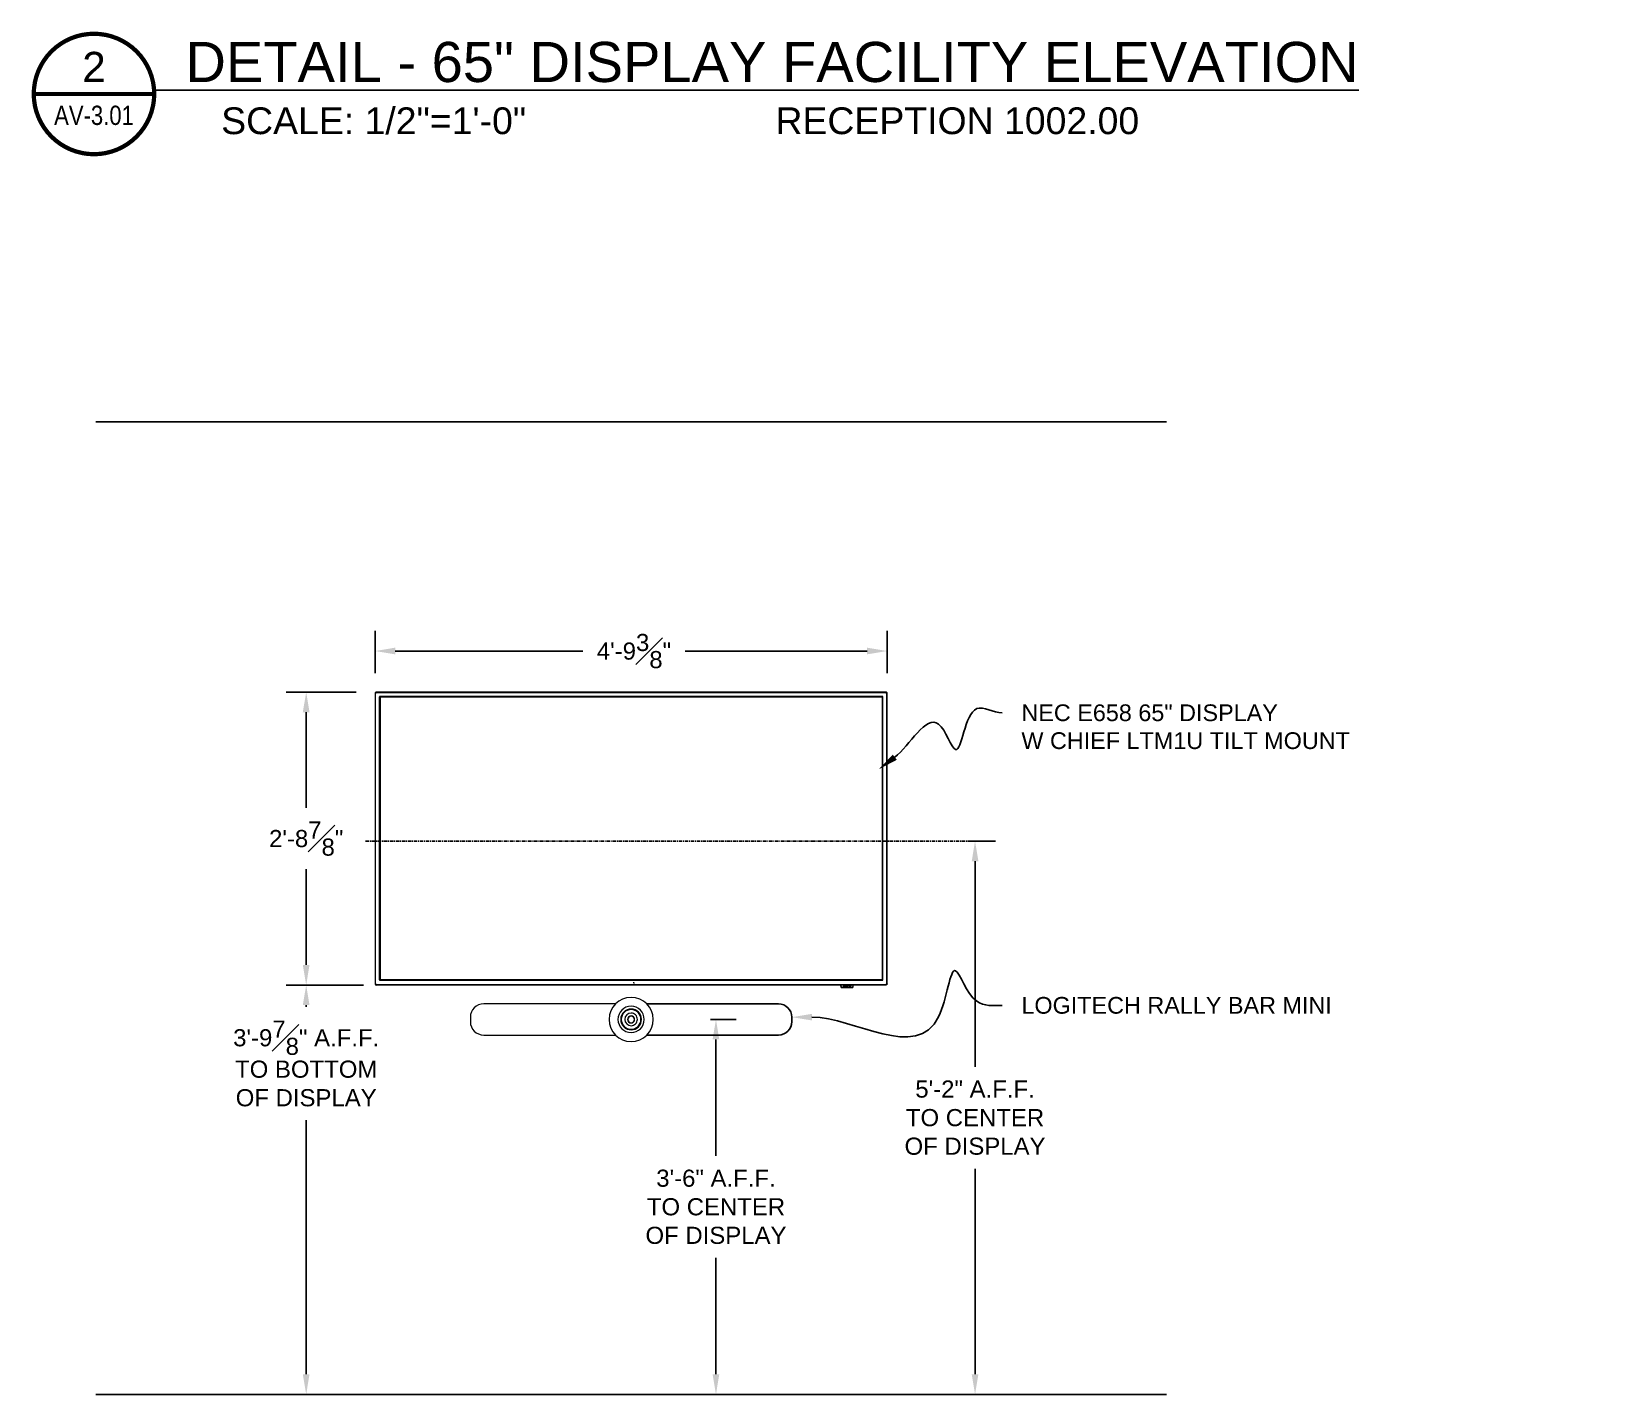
# Model space of a CAD drawing. Extents: x -382 to 1420, y -377 to 265.
# Drawn here: x -7.2 to 170, y -225.5 to -72.7 of the extents above; entities that cross this region are included whole.
import ezdxf
from ezdxf import colors
from ezdxf.entities.mleader import LeaderData, LeaderLine
from ezdxf.enums import TextEntityAlignment as Align
from ezdxf.math import Vec2, Vec3

# ---------------------------------------------------------------- set-up
doc = ezdxf.new("R2010")
doc.units = 0
doc.header["$MEASUREMENT"] = 0
doc.linetypes.add('CENTER4', pattern=[0.5625, 0.375, -0.0625, 0.0625, -0.0625])
doc.layers.get('0').update_dxf_attribs({"linetype": 'CONTINUOUS'})
doc.layers.get('DEFPOINTS').update_dxf_attribs({"color": 255, "linetype": 'CONTINUOUS'})
for name, color, linetype in [('AV-Anno-Iden', 154, 'CONTINUOUS'), ('AV-Detl-Obje', 84, 'CONTINUOUS'), ('AV-Elev-Dims', 14, 'CONTINUOUS'), ('AV-Elev-Wall', 160, 'CONTINUOUS')]:
    doc.layers.add(name, color=color, linetype=linetype)
doc.styles.add('NARROW', font='ARIALN.TTF')
doc.styles.get("Standard").update_dxf_attribs({"font": 'arial.ttf'})
doc.dimstyles.new('ARCH-24TO1', dxfattribs={"dimscale": 24, "dimtxt": 0.08, "dimasz": 0.09375, "dimexe": 0.09375, "dimexo": 0.09375, "dimgap": 0.0625, "dimtad": 0, "dimtih": 1, "dimtoh": 1, "dimdec": 3, "dimzin": 3, "dimdsep": 46, "dimlunit": 4, "dimtxsty": 'Standard', "dimcen": -0.0625, "dimclrd": 256, "dimclre": 256, "dimadec": 0, "dimazin": 0, "dimtfac": 1, "dimtdec": 3, "dimtmove": 0, "dimatfit": 3, "dimfxl": 1, "dimtfill": 1, "dimfrac": 1, "dimtolj": 1, "dimtzin": 0, "dimarcsym": 0})

# ---------------------------------------------------------------- blocks, each defined once
blk = doc.blocks.new('marker')
at = {"const_width": 0.02}
blk.add_lwpolyline([(-0.2812, 0, 1), (0.2812, 0, 1)], format="xyb", close=True, dxfattribs=at)
blk.add_lwpolyline([(-0.2812, 0), (0.2812, 0)], dxfattribs=at)
at = {"linetype": 'Continuous'}
for tag, p, height in [('%%UTITLE', (0.2813, 0.0558), 0.1875), ('SCALE', (0.5938, -0.1875), 0.125)]:
    blk.add_attdef(tag, p, '', height=height, dxfattribs=at)
blk.add_attdef('DETAIL', text='', height=0.1406).set_placement((0, 0.0561), align=Align.CENTER)
at = {"style": 'NARROW'}
blk.add_attdef('DRAWING', text='', height=0.09, dxfattribs=at).set_placement((0, -0.0996), align=Align.MIDDLE_CENTER)
blk = doc.blocks.new('*D157')
at = {"layer": 'AV-Elev-Dims', "lineweight": -2, "transparency": 16777216}
for p, q in [((30, -179.59), (21.34, -179.59)), ((23.59, -181.84), (23.59, -182.03)), ((23.59, -223.21), (23.59, -194.75)), ((30.62, -225.46), (21.34, -225.46))]:
    blk.add_line(p, q, dxfattribs=at)
at = {"layer": 'AV-Elev-Dims', "transparency": 16777216}
for points in [[(23.21, -181.84), (23.96, -181.84), (23.59, -179.59)], [(23.21, -223.21), (23.96, -223.21), (23.59, -225.46)]]:
    blk.add_solid(points, dxfattribs=at)
at = {"layer": 'DEFPOINTS', "color": 0, "transparency": 16777216}
for p in [(32.25, -179.59), (23.59, -225.46), (32.87, -225.46)]:
    blk.add_point(p, dxfattribs=at)
at = {"layer": 'AV-Elev-Dims', "color": 0, "transparency": 16777216, "insert": (23.59, -188.39), "char_height": 1.92, "attachment_point": 5, "bg_fill": 3, "box_fill_scale": 1.25, "bg_fill_color": 256, "bg_fill_true_color": 13158600, "bg_fill_transparency": 0}
blk.add_mtext('\\A1;3\'-9{\\H1x;\\S7#8;}" A.F.F.\\PTO BOTTOM\\POF DISPLAY', dxfattribs=at)
blk = doc.blocks.new('*D158')
at = {"layer": 'AV-Elev-Dims', "lineweight": -2, "transparency": 16777216}
for p, q in [((29.2, -146.76), (21.34, -146.76)), ((23.59, -149.01), (23.59, -159.73)), ((23.59, -177.34), (23.59, -166.62)), ((30, -179.59), (21.34, -179.59))]:
    blk.add_line(p, q, dxfattribs=at)
at = {"layer": 'AV-Elev-Dims', "transparency": 16777216}
for points in [[(23.21, -149.01), (23.96, -149.01), (23.59, -146.76)], [(23.21, -177.34), (23.96, -177.34), (23.59, -179.59)]]:
    blk.add_solid(points, dxfattribs=at)
at = {"layer": 'DEFPOINTS', "color": 0, "transparency": 16777216}
for p in [(23.59, -146.76), (31.45, -146.76), (32.25, -179.59)]:
    blk.add_point(p, dxfattribs=at)
at = {"layer": 'AV-Elev-Dims', "color": 0, "transparency": 16777216, "insert": (23.59, -163.17), "char_height": 1.92, "attachment_point": 5, "bg_fill": 3, "box_fill_scale": 1.25, "bg_fill_color": 256, "bg_fill_true_color": 13158600, "bg_fill_transparency": 0}
blk.add_mtext('\\A1;2\'-8{\\H1x;\\S7#8;}"', dxfattribs=at)
blk = doc.blocks.new('*D159')
at = {"layer": 'AV-Elev-Dims', "lineweight": -2, "transparency": 16777216}
for p, q in [((31.31, -144.65), (31.31, -139.91)), ((88.69, -144.65), (88.69, -139.91)), ((33.56, -142.16), (54.58, -142.16)), ((86.44, -142.16), (66.05, -142.16))]:
    blk.add_line(p, q, dxfattribs=at)
at = {"layer": 'AV-Elev-Dims', "transparency": 16777216}
for points in [[(33.56, -141.78), (33.56, -142.53), (31.31, -142.16)], [(86.44, -141.78), (86.44, -142.53), (88.69, -142.16)]]:
    blk.add_solid(points, dxfattribs=at)
at = {"layer": 'DEFPOINTS', "color": 0, "transparency": 16777216}
for p in [(88.69, -142.16), (31.31, -146.9), (88.69, -146.9)]:
    blk.add_point(p, dxfattribs=at)
at = {"layer": 'AV-Elev-Dims', "color": 0, "transparency": 16777216, "insert": (60.32, -142.16), "char_height": 1.92, "attachment_point": 5, "bg_fill": 3, "box_fill_scale": 1.25, "bg_fill_color": 256, "bg_fill_true_color": 13158600, "bg_fill_transparency": 0}
blk.add_mtext('\\A1;4\'-9{\\H1x;\\S3#8;}"', dxfattribs=at)
blk = doc.blocks.new('*D160')
at = {"layer": 'AV-Elev-Dims', "lineweight": -2, "transparency": 16777216}
for p, q in [((97.95, -163.46), (100.79, -163.46)), ((98.54, -165.71), (98.54, -188.75)), ((98.54, -223.21), (98.54, -200.18)), ((97.95, -225.46), (100.79, -225.46))]:
    blk.add_line(p, q, dxfattribs=at)
at = {"layer": 'AV-Elev-Dims', "transparency": 16777216}
for points in [[(98.17, -165.71), (98.92, -165.71), (98.54, -163.46)], [(98.17, -223.21), (98.92, -223.21), (98.54, -225.46)]]:
    blk.add_solid(points, dxfattribs=at)
at = {"layer": 'DEFPOINTS', "color": 0, "transparency": 16777216}
for p in [(95.7, -163.46), (95.7, -225.46), (98.54, -225.46)]:
    blk.add_point(p, dxfattribs=at)
at = {"layer": 'AV-Elev-Dims', "color": 0, "transparency": 16777216, "insert": (98.54, -194.46), "char_height": 1.92, "attachment_point": 5, "bg_fill": 3, "box_fill_scale": 1.25, "bg_fill_color": 256, "bg_fill_true_color": 13158600, "bg_fill_transparency": 0}
blk.add_mtext('\\A1;5\'-2" A.F.F.\\PTO CENTER\\POF DISPLAY', dxfattribs=at)
blk = doc.blocks.new('A$C935c6b96')
at = {"layer": 'AV-Detl-Obje', "lineweight": 0}
for points in [[(0, 0.41), (0.06, 0.41), (0.06, 32.96), (0, 32.96), (0, 0.41, 0.414315), (0.14, 0.27), (0.14, 0.34), (57.24, 0.34), (57.24, 0.27), (0.14, 0.27)], [(0.14, 33.04), (57.24, 33.04), (57.24, 33.1), (0.14, 33.1), (0.14, 33.04, 0.413602), (0.06, 32.96)], [(0.53, 32.62, 0.125973), (0.5, 32.61), (0.5, 32.61), (0.49, 32.61), (0.49, 32.61), (0.49, 32.61), (0.49, 32.61), (0.49, 32.61), (0.49, 32.61), (0.49, 32.6), (0.49, 32.6), (0.48, 32.6), (0.48, 32.6), (0.48, 32.6), (0.48, 32.6), (0.48, 32.6), (0.48, 32.59), (0.48, 32.59), (0.48, 32.59), (0.48, 32.59), (0.49, 32.59), (0.49, 32.59), (0.49, 32.59), (0.49, 32.59), (0.49, 32.58), (0.49, 32.58), (0.49, 32.58), (0.49, 32.58), (0.49, 32.58), (0.49, 32.58), (0.49, 32.58), (0.49, 32.58), (0.49, 32.58), (0.49, 32.58), (0.49, 32.58), (0.49, 32.58), (0.49, 32.58)], [(0.53, 0.84, -0.414615), (0.51, 0.86), (0.48, 0.86), (0.48, 32.57), (0.51, 32.57)], [(0.51, 0.86), (0.51, 32.57, -0.414615), (0.53, 32.59), (0.53, 32.62), (56.84, 32.62), (56.84, 32.59), (0.53, 32.59)], [(56.84, 32.59, -0.417254), (56.86, 32.57), (56.86, 0.86), (56.9, 0.86), (56.9, 32.57), (56.86, 32.57)], [(56.9, 32.57, 0.124342), (56.89, 32.6), (56.89, 32.6), (56.89, 32.61), (56.89, 32.61), (56.89, 32.61), (56.88, 32.61), (56.88, 32.61), (56.88, 32.61), (56.88, 32.61), (56.88, 32.62), (56.88, 32.62), (56.88, 32.62), (56.87, 32.62), (56.87, 32.62), (56.87, 32.62), (56.87, 32.62), (56.87, 32.62), (56.87, 32.62), (56.87, 32.62), (56.87, 32.62), (56.86, 32.61), (56.86, 32.61), (56.86, 32.61), (56.86, 32.61), (56.86, 32.61)], [(57.38, 0.41), (57.38, 32.96), (57.31, 32.96), (57.31, 0.41), (57.38, 0.41, -0.414315), (57.24, 0.27)], [(0.48, 0.86, 0.124342), (0.49, 0.82), (0.49, 0.82), (0.49, 0.82), (0.49, 0.82), (0.49, 0.82), (0.49, 0.82), (0.49, 0.81), (0.49, 0.81), (0.5, 0.81), (0.5, 0.81), (0.5, 0.81), (0.5, 0.81), (0.5, 0.81), (0.5, 0.81), (0.5, 0.81), (0.51, 0.81), (0.51, 0.81), (0.51, 0.81), (0.51, 0.81), (0.51, 0.81), (0.51, 0.81), (0.51, 0.81), (0.51, 0.81), (0.52, 0.81), (0.52, 0.81)], [(56.86, 0.86, -0.414615), (56.84, 0.84), (0.53, 0.84), (0.53, 0.8), (56.84, 0.8), (56.84, 0.84)], [(53.53, 0.27), (53.51, 0.01), (53.51, 0), (52.22, 0), (52.22, 0.01), (53.51, 0.01), (53.53, 0.01, -0.395506), (53.51, 0)], [(56.84, 0.8, 0.121981), (56.88, 0.81), (56.88, 0.81), (56.88, 0.81), (56.88, 0.82), (56.89, 0.82), (56.89, 0.82), (56.89, 0.82), (56.89, 0.82), (56.89, 0.82), (56.89, 0.82), (56.89, 0.83), (56.89, 0.83), (56.89, 0.83), (56.89, 0.83, 0.141941), (56.89, 0.84)]]:
    blk.add_lwpolyline(points, format="xyb", dxfattribs=at)
for points in [[(0.01, 0.41, 0.414353), (0.14, 0.28), (57.24, 0.28, 0.414353), (57.36, 0.41), (57.36, 32.96, 0.414353), (57.24, 33.09), (0.14, 33.09, 0.414353), (0.01, 32.96)], [(0.49, 0.86, 0.414411), (0.53, 0.81), (56.84, 0.81, 0.414411), (56.89, 0.86), (56.89, 32.57, 0.414008), (56.84, 32.61), (0.53, 32.61, 0.414943), (0.49, 32.57)]]:
    blk.add_lwpolyline(points, format="xyb", close=True, dxfattribs=at)
for points in [[(56.81, 32.53), (0.57, 32.53), (0.57, 0.9)], [(56.81, 32.53), (56.81, 0.9)], [(0.57, 0.9), (56.81, 0.9)], [(52.19, 0.27), (52.21, 0.01), (52.22, 0.01)], [(52.22, 0.01), (52.2, 0.27)], [(52.44, 0.05), (52.6, 0.05), (52.6, 0.11)], [(52.44, 0.05), (52.6, 0.05)], [(52.96, 0.26), (52.58, 0.26)], [(52.58, 0.26), (52.58, 0.15)], [(52.58, 0.15), (52.96, 0.15)], [(52.6, 0.11), (52.6, 0.05)], [(52.96, 0.15), (52.96, 0.26)], [(53.31, 0.26), (53.08, 0.26)], [(53.31, 0.26), (53.08, 0.26), (53.08, 0.15)], [(53.08, 0.15), (53.08, 0.26)], [(53.54, 0.27), (53.53, 0.01)]]:
    blk.add_lwpolyline(points, dxfattribs=at)
for points in [[(52.44, 0.11), (52.6, 0.11)], [(52.44, 0.05), (52.44, 0.11)], [(53.31, 0.15), (53.08, 0.15)], [(53.31, 0.26), (53.31, 0.15)]]:
    blk.add_lwpolyline(points, close=True, dxfattribs=at)
for centre, radius, start, end in [((0.14, 32.96), 0.138, 89.9901, 180.0099), ((56.9, 32.56), 0.0682, 124.2803, 128.0361), ((57.24, 32.96), 0.138, 359.9901, 90.0099), ((57.24, 32.96), 0.0733, 0.0148, 89.9852), ((0.14, 0.41), 0.0733, 180.0148, 269.9852), ((0.48, 0.87), 0.0682, 304.2803, 308.0361), ((29.04, 0.57), 0.0828, 174.8404, 265.3941), ((52.22, 0.01), 0.0118, 183.5776, 269.8938), ((56.86, 0.82), 0.0341, 33.567, 40.9026), ((57.24, 0.41), 0.0733, 270.0148, 359.9852)]:
    blk.add_arc(centre, radius, start, end, dxfattribs=at)
blk = doc.blocks.new('*D182')
at = {"layer": 'AV-Elev-Dims', "lineweight": -2, "transparency": 16777216}
for p, q in [((68.91, -183.44), (71.76, -183.44)), ((69.51, -185.69), (69.51, -198.74)), ((69.51, -223.21), (69.51, -210.17)), ((68.91, -225.46), (71.76, -225.46))]:
    blk.add_line(p, q, dxfattribs=at)
at = {"layer": 'AV-Elev-Dims', "transparency": 16777216}
for points in [[(69.13, -185.69), (69.88, -185.69), (69.51, -183.44)], [(69.13, -223.21), (69.88, -223.21), (69.51, -225.46)]]:
    blk.add_solid(points, dxfattribs=at)
at = {"layer": 'DEFPOINTS', "color": 0, "transparency": 16777216}
for p in [(66.66, -183.44), (66.66, -225.46), (69.51, -225.46)]:
    blk.add_point(p, dxfattribs=at)
at = {"layer": 'AV-Elev-Dims', "color": 0, "transparency": 16777216, "insert": (69.51, -204.45), "char_height": 1.92, "attachment_point": 5, "bg_fill": 3, "box_fill_scale": 1.25, "bg_fill_color": 256, "bg_fill_true_color": 13158600, "bg_fill_transparency": 0}
blk.add_mtext('\\A1;3\'-6" A.F.F.\\PTO CENTER\\POF DISPLAY', dxfattribs=at)

msp = doc.modelspace()

# ---------------------------------------------------------------- linework, layer by layer
at = {"layer": 'AV-Detl-Obje', "lineweight": 5}
msp.add_lwpolyline([(58.25195, -181.69256), (43.48737, -181.69256, 0.414213562), (41.98737, -183.19256), (41.98737, -183.69256, 0.414213562), (43.48737, -185.19256), (58.252, -185.19256)], format="xyb", dxfattribs=at)
for points in [[(59.99969, -180.96892, 0.414158438), (57.52658, -183.44254, 0.414128584), (59.99944, -185.91613, 0.414180254), (62.47344, -183.44264, 0.414206862)], [(59.99979, -181.96892, 0.414139437), (58.52658, -183.44253, 0.414128584), (59.99974, -184.91613, 0.414180254), (61.47344, -183.44254, 0.414191116)], [(59.99983, -182.27604, 0.414128584), (58.8337, -183.44253, 0.414128584), (59.99983, -184.60901, 0.414180254), (61.16632, -183.44253, 0.414180254)], [(59.99984, -182.34035, 0.414125539), (58.89801, -183.44253, 0.414128584), (59.99985, -184.5447, 0.414180254), (61.10201, -183.44252, 0.41417722)], [(59.99983, -182.73858, 0.414178951), (59.29643, -183.44236, 0.414158861), (59.99979, -184.14601, 0.414259946), (60.70362, -183.44227, 0.414280015)], [(59.99984, -183.04497, 0.414158861), (59.60252, -183.44253, 0.414158861), (59.99984, -183.84009, 0.414259946), (60.3974, -183.44253, 0.414259946)], [(59.99991, -183.04474, 0.414158861), (59.60259, -183.4423, 0.414158861), (59.99991, -183.83986, 0.414259946), (60.39747, -183.4423, 0.414259946)], [(59.99985, -183.07839, 0.414154665), (59.63595, -183.44252, 0.414158861), (59.99986, -183.80666, 0.414259946), (60.36398, -183.44253, 0.414255668)]]:
    msp.add_lwpolyline(points, format="xyb", close=True, dxfattribs=at)
at = {"layer": 'AV-Detl-Obje'}
msp.add_lwpolyline([(61.74784, -185.19256), (76.51237, -185.19256, 0.414213562), (78.01237, -183.69256), (78.01237, -183.19256, 0.414213562), (76.51237, -181.69256), (61.74798, -181.69256)], format="xyb", dxfattribs=at)
at = {"layer": 'AV-Elev-Wall'}
for points in [[(0, -116.46274), (120, -116.46274)], [(0, -225.46274), (120, -225.46274)]]:
    msp.add_lwpolyline(points, dxfattribs=at)

# ---------------------------------------------------------------- block references
at = {"layer": 'AV-Anno-Iden', "xscale": 24, "yscale": 24, "zscale": 24}
msp.add_blockref('marker', (-0.19081, -79.73291), dxfattribs=at).add_auto_attribs({'DETAIL': '2', 'DRAWING': 'AV-3.01', '%%UTITLE': '%%u  DETAIL - 65" DISPLAY FACILITY ELEVATION', 'SCALE': 'SCALE: 1/2"=1\'-0"                        RECEPTION 1002.00'})

# ---------------------------------------------------------------- leaders
at = {"layer": 'AV-Elev-Dims'}
ml = msp.add_multileader_mtext('Standard', dxfattribs=at)
ml.set_content('NEC E658 65" DISPLAY\\PW CHIEF LTM1U TILT MOUNT', color=256)
ml.set_leader_properties()
ml.build(insert=Vec2(0, 0))
ml.multileader.update_dxf_attribs({"leader_type": 2, "dogleg_length": 0.36, "arrow_head_size": 2.25, "scale": 24})
ctx = ml.context
ctx.base_point, ctx.scale, ctx.char_height, ctx.arrow_head_size, ctx.landing_gap_size, ctx.plane_origin = Vec3(101.57763, -149.09103), 24, 1.875, 2.25, 2.16, Vec3(87.125, -153.41108)
notes = []
notes.append((ctx, [(0, (1, 1, 0), (92.93763, -149.09103), (1, 0), 8.64, [(0, [(87.75, -155.41108), (94.46311, -150.35504), (96.36031, -153.19906), (98.73182, -148.61702)], 0, [])])]))
ctx.mtext.insert, ctx.mtext.width, ctx.mtext.flow_direction = Vec3(103.73763, -148.13754), 39.1374344, 5
for ctx, leaders in notes:
    for number, flags, end, landing, length, lines in leaders:
        leader = LeaderData()
        leader.index, (leader.has_last_leader_line, leader.has_dogleg_vector, leader.attachment_direction) = number, flags
        leader.last_leader_point, leader.dogleg_vector, leader.dogleg_length = Vec3(end), Vec3(landing), length
        for number, points, colour, breaks in lines:
            line = LeaderLine()
            line.index, line.vertices, line.color, line.breaks = number, Vec3.list(points), colors.encode_raw_color(colour), breaks
            leader.lines.append(line)
        ctx.leaders.append(leader)

# ---------------------------------------------------------------- next in the draw order: dimensions: what is measured, and where the dimension line sits
dim = msp.add_linear_dim(base=(23.58857, -225.46274), p1=(32.25, -179.58774), p2=(32.875, -225.46274), angle=90, text='<> A.F.F.\\PTO BOTTOM\\POF DISPLAY', dimstyle='ARCH-24TO1', dxfattribs=at)
dim.commit()
dim.dimension.update_dxf_attribs({"geometry": '*D157', "text_midpoint": (23.58857, -188.39166), "dimtype": 160})
dim = msp.add_linear_dim(base=(69.50676, -225.46274), p1=(66.66095, -183.44261), p2=(66.66095, -225.46274), angle=90, text='<> A.F.F.\\PTO CENTER\\POF DISPLAY', dimstyle='ARCH-24TO1', dxfattribs=at)
dim.commit()
dim.dimension.update_dxf_attribs({"geometry": '*D182', "text_midpoint": (69.50676, -204.45267)})

# ---------------------------------------------------------------- next in the draw order: dimensions: what is measured, and where the dimension line sits
dim = msp.add_linear_dim(base=(23.58857, -146.75917), p1=(32.25, -179.58774), p2=(31.44981, -146.75917), angle=90, dimstyle='ARCH-24TO1', dxfattribs=at)
dim.commit()
dim.dimension.update_dxf_attribs({"geometry": '*D158', "text_midpoint": (23.58857, -163.17345)})

# ---------------------------------------------------------------- next in the draw order: linework, layer by layer
at = {"layer": 'AV-Elev-Dims', "linetype": 'CENTER4'}
msp.add_lwpolyline([(30.24423, -163.46274), (100.91516, -163.46274)], dxfattribs=at)

# ---------------------------------------------------------------- next in the draw order: dimensions: what is measured, and where the dimension line sits
at = {"layer": 'AV-Elev-Dims'}
dim = msp.add_linear_dim(base=(88.68804, -142.15563), p1=(31.31202, -146.89689), p2=(88.68804, -146.89689), dimstyle='ARCH-24TO1', dxfattribs=at)
dim.commit()
dim.dimension.update_dxf_attribs({"geometry": '*D159', "text_midpoint": (60.31662, -142.15563), "dimtype": 160})

# ---------------------------------------------------------------- next in the draw order: block references
at = {"layer": 'AV-Detl-Obje', "lineweight": 0}
msp.add_blockref('A$C935c6b96', (31.31202, -179.85939), dxfattribs=at)

# ---------------------------------------------------------------- next in the draw order: dimensions: what is measured, and where the dimension line sits
at = {"layer": 'AV-Elev-Dims'}
dim = msp.add_linear_dim(base=(98.54365, -225.46274), p1=(95.69784, -163.46274), p2=(95.69784, -225.46274), angle=90, text='<> A.F.F.\\PTO CENTER\\POF DISPLAY', dimstyle='ARCH-24TO1', dxfattribs=at)
dim.commit()
dim.dimension.update_dxf_attribs({"geometry": '*D160', "text_midpoint": (98.54365, -194.46274)})

# ---------------------------------------------------------------- next in the draw order: leaders
ml = msp.add_multileader_mtext('Standard', dxfattribs=at)
ml.set_content('LOGITECH RALLY BAR MINI', color=256)
ml.set_leader_properties()
ml.build(insert=Vec2(0, 0))
ml.multileader.update_dxf_attribs({"leader_type": 2, "dogleg_length": 0.36, "arrow_head_size": 2.25, "scale": 24})
ctx = ml.context
ctx.base_point, ctx.scale, ctx.char_height, ctx.arrow_head_size, ctx.landing_gap_size, ctx.plane_origin = Vec3(101.57763, -181.87853), 24, 1.875, 2.25, 2.16, Vec3(87.125, -186.19858)
notes = []
notes.append((ctx, [(0, (1, 1, 0), (92.93763, -181.87853), (1, 0), 8.64, [(0, [(78.01237, -183.19256), (94.46311, -183.14254), (96.36031, -177.98656), (98.73182, -181.40452)], 0, [])])]))
ctx.mtext.insert, ctx.mtext.width, ctx.mtext.flow_direction = Vec3(103.73763, -180.92504), 39.1374344, 5
for ctx, leaders in notes:
    for number, flags, end, landing, length, lines in leaders:
        leader = LeaderData()
        leader.index, (leader.has_last_leader_line, leader.has_dogleg_vector, leader.attachment_direction) = number, flags
        leader.last_leader_point, leader.dogleg_vector, leader.dogleg_length = Vec3(end), Vec3(landing), length
        for number, points, colour, breaks in lines:
            line = LeaderLine()
            line.index, line.vertices, line.color, line.breaks = number, Vec3.list(points), colors.encode_raw_color(colour), breaks
            leader.lines.append(line)
        ctx.leaders.append(leader)

doc.saveas('drawing.dxf')
